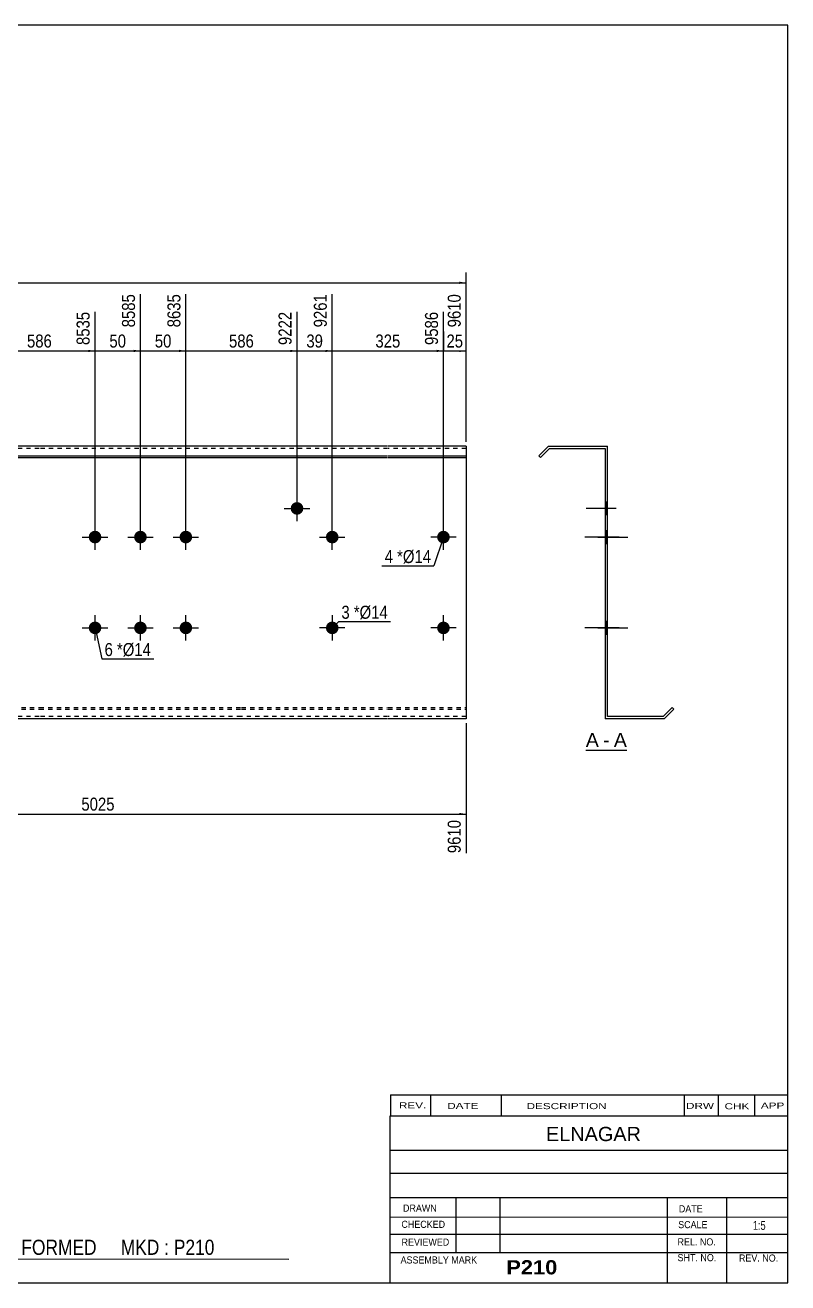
# Model space of a CAD drawing. Header units: millimetres. Extents: x -71 to 331, y -154 to 123.
# Drawn here: x 163.3 to 331.2, y -154.2 to 122.8 of the extents above; entities that cross this region are included whole.
import ezdxf

# ---------------------------------------------------------------- set-up
doc = ezdxf.new("R2010")
doc.units = ezdxf.units.MM
doc.linetypes.add('DXK_LINE_DOT1', pattern=[1.8814, 0.9407, -0.9407])
doc.styles.add('Arial', font='ARIAL.TTF', dxfattribs={"height": 0.2})
doc.styles.add('Arial Bold', font='ARIALBD.TTF', dxfattribs={"height": 0.2})
doc.styles.add('Arial Narrow', font='ARIALN.TTF', dxfattribs={"height": 0.2})

# ---------------------------------------------------------------- blocks, each defined once
blk = doc.blocks.new('Unknown-627190976-1924')
at = {"color": 5, "linetype": 'Continuous'}
for p, q in [((331.25, 122.75), (-68.75, 122.75)), ((-68.75, 122.75), (-68.75, -154.25)), ((331.25, -154.25), (331.25, 122.75)), ((-68.75, -154.25), (331.25, -154.25))]:
    blk.add_line(p, q, dxfattribs=at)
at = {"color": 174, "linetype": 'Continuous', "style": 'Arial'}
blk.add_text('Tekla structures', height=1.9102, rotation=90, dxfattribs=at).set_placement((-69.25, -153.75))
blk = doc.blocks.new('Unknown-627190976-12 - 1238')
at = {"color": 7, "linetype": 'Continuous'}
blk.add_line((286.76, -36.95), (295.79, -36.95), dxfattribs=at)
at = {"color": 0, "linetype": 'Continuous'}
blk.add_wipeout([(289.6, -36.2), (289.6, -33), (286.76, -33), (286.76, -36.2)], dxfattribs=at)
blk.add_wipeout([(291.98, -36.2), (291.98, -33), (290.56, -33), (290.56, -36.2)], dxfattribs=at)
at = {"color": 96, "linetype": 'Continuous', "style": 'Arial'}
blk.add_text('A', height=3.06, dxfattribs=at).set_placement((286.76, -36.2))
at = {"color": 0, "linetype": 'Continuous'}
blk.add_wipeout([(295.79, -36.2), (295.79, -33), (292.94, -33), (292.94, -36.2)], dxfattribs=at)
at = {"color": 96, "linetype": 'Continuous', "style": 'Arial'}
for s, p in [('A', (292.94, -36.2)), ('-', (290.56, -36.2))]:
    blk.add_text(s, height=3.06, dxfattribs=at).set_placement(p)
blk = doc.blocks.new('Part-627190976-1218 - 1203')
at = {"color": 2, "linetype": 'Continuous'}
for p, q in [((0, -30), (0, 30)), ((10, 30), (0, 30)), ((0, 27.88), (10, 27.88)), ((54.49, 30), (10.1, 30)), ((10.1, 27.88), (54.49, 27.88)), ((86.74, 30), (54.59, 30)), ((54.59, 27.88), (86.74, 27.88)), ((109.64, 30), (86.84, 30)), ((86.84, 27.88), (109.64, 27.88)), ((134.13, 30), (109.74, 30)), ((109.74, 27.88), (134.13, 27.88)), ((166.37, 30), (134.23, 30)), ((134.23, 27.88), (166.37, 27.88)), ((210.86, 30), (166.47, 30)), ((166.47, 27.88), (210.86, 27.88)), ((243.11, 30), (210.96, 30)), ((210.96, 27.88), (243.11, 27.88)), ((260.4, 30), (243.21, 30)), ((243.21, 27.88), (260.4, 27.88)), ((260.4, 30), (260.4, 27.88)), ((260.4, 27.88), (260.4, -30)), ((0, 27.53), (10, 27.53)), ((10.1, 27.53), (54.49, 27.53)), ((54.59, 27.53), (86.74, 27.53)), ((86.84, 27.53), (109.64, 27.53)), ((109.74, 27.53), (134.13, 27.53)), ((134.23, 27.53), (166.37, 27.53)), ((166.47, 27.53), (210.86, 27.53)), ((210.96, 27.53), (243.11, 27.53)), ((243.21, 27.53), (260.4, 27.53)), ((10, -30), (0, -30)), ((54.49, -30), (10.1, -30)), ((86.74, -30), (54.59, -30)), ((109.64, -30), (86.84, -30)), ((134.13, -30), (109.74, -30)), ((166.37, -30), (134.23, -30)), ((210.86, -30), (166.47, -30)), ((243.11, -30), (210.96, -30)), ((260.4, -30), (243.21, -30))]:
    blk.add_line(p, q, dxfattribs=at)
at = {"color": 7, "linetype": 'DXK_LINE_DOT1'}
for p, q in [((10, 29.5), (0, 29.5)), ((54.49, 29.5), (10.1, 29.5)), ((86.74, 29.5), (54.59, 29.5)), ((109.64, 29.5), (86.84, 29.5)), ((134.13, 29.5), (109.74, 29.5)), ((166.37, 29.5), (134.23, 29.5)), ((210.86, 29.5), (166.47, 29.5)), ((243.11, 29.5), (210.96, 29.5)), ((260.4, 29.5), (243.21, 29.5)), ((0, -27.53), (10, -27.53)), ((10.1, -27.53), (54.49, -27.53)), ((54.59, -27.53), (86.74, -27.53)), ((86.84, -27.53), (109.64, -27.53)), ((109.74, -27.53), (134.13, -27.53)), ((134.23, -27.53), (166.37, -27.53)), ((166.47, -27.53), (210.86, -27.53)), ((210.96, -27.53), (243.11, -27.53)), ((243.21, -27.53), (260.4, -27.53)), ((0, -27.88), (10, -27.88)), ((10, -29.5), (0, -29.5)), ((10.1, -27.88), (54.49, -27.88)), ((54.49, -29.5), (10.1, -29.5)), ((54.59, -27.88), (86.74, -27.88)), ((86.74, -29.5), (54.59, -29.5)), ((86.84, -27.88), (109.64, -27.88)), ((109.64, -29.5), (86.84, -29.5)), ((109.74, -27.88), (134.13, -27.88)), ((134.13, -29.5), (109.74, -29.5)), ((134.23, -27.88), (166.37, -27.88)), ((166.37, -29.5), (134.23, -29.5)), ((166.47, -27.88), (210.86, -27.88)), ((210.86, -29.5), (166.47, -29.5)), ((210.96, -27.88), (243.11, -27.88)), ((243.11, -29.5), (210.96, -29.5)), ((243.21, -27.88), (260.4, -27.88)), ((260.4, -29.5), (243.21, -29.5))]:
    blk.add_line(p, q, dxfattribs=at)
blk = doc.blocks.new('Bolt-627190976-1219 - 1203')
at = {"linetype": 'Continuous'}
for points in [[(177.27, 10, -1), (180.07, 10, -1)], [(187.27, 10, -1), (190.07, 10, -1)], [(197.27, 10, -1), (200.07, 10, -1)], [(177.27, -10, -1), (180.07, -10, -1)], [(187.27, -10, -1), (190.07, -10, -1)], [(197.27, -10, -1), (200.07, -10, -1)]]:
    blk.add_hatch(color=3, dxfattribs=at).paths.add_polyline_path(points)
at = {"color": 3, "linetype": 'Continuous'}
for p, q in [((178.67, 7.2), (178.67, 12.8)), ((188.67, 7.2), (188.67, 12.8)), ((198.67, 7.2), (198.67, 12.8)), ((175.87, 10), (181.47, 10)), ((185.87, 10), (191.47, 10)), ((195.87, 10), (201.47, 10)), ((178.67, -12.8), (178.67, -7.2)), ((188.67, -12.8), (188.67, -7.2)), ((198.67, -12.8), (198.67, -7.2)), ((175.87, -10), (181.47, -10)), ((185.87, -10), (191.47, -10)), ((195.87, -10), (201.47, -10))]:
    blk.add_line(p, q, dxfattribs=at)
blk = doc.blocks.new('Bolt-627190976-1221 - 1203')
at = {"linetype": 'Continuous'}
blk.add_hatch(color=3, dxfattribs=at).paths.add_polyline_path([(221.75, 16.31, -1), (224.55, 16.31, -1)])
at = {"color": 3, "linetype": 'Continuous'}
for p, q in [((223.15, 13.51), (223.15, 19.11)), ((220.35, 16.31), (225.95, 16.31))]:
    blk.add_line(p, q, dxfattribs=at)
blk = doc.blocks.new('Bolt-627190976-1229 - 1203')
at = {"linetype": 'Continuous'}
blk.add_hatch(color=3, dxfattribs=at).paths.add_polyline_path([(229.51, 10, -1), (232.31, 10, -1)])
at = {"color": 3, "linetype": 'Continuous'}
for p, q in [((230.91, 7.2), (230.91, 12.8)), ((228.11, 10), (233.71, 10))]:
    blk.add_line(p, q, dxfattribs=at)
blk = doc.blocks.new('Bolt-627190976-1230 - 1203')
at = {"linetype": 'Continuous'}
blk.add_hatch(color=3, dxfattribs=at).paths.add_polyline_path([(232.31, -10, -1), (229.51, -10, -1)])
at = {"color": 3, "linetype": 'Continuous'}
for p, q in [((230.91, -7.2), (230.91, -12.8)), ((233.71, -10), (228.11, -10))]:
    blk.add_line(p, q, dxfattribs=at)
blk = doc.blocks.new('Bolt-627190976-1231 - 1203')
at = {"linetype": 'Continuous'}
for points in [[(120.53, 10, -1), (123.33, 10, -1)], [(254, 10, -1), (256.8, 10, -1)]]:
    blk.add_hatch(color=3, dxfattribs=at).paths.add_polyline_path(points)
at = {"color": 3, "linetype": 'Continuous'}
for p, q in [((121.93, 7.2), (121.93, 12.8)), ((255.4, 7.2), (255.4, 12.8)), ((124.73, 10), (119.13, 10)), ((258.2, 10), (252.6, 10))]:
    blk.add_line(p, q, dxfattribs=at)
blk = doc.blocks.new('Bolt-627190976-1232 - 1203')
at = {"linetype": 'Continuous'}
for points in [[(120.53, -10, -1), (123.33, -10, -1)], [(254, -10, -1), (256.8, -10, -1)]]:
    blk.add_hatch(color=3, dxfattribs=at).paths.add_polyline_path(points)
at = {"color": 3, "linetype": 'Continuous'}
for p, q in [((121.93, -12.8), (121.93, -7.2)), ((255.4, -12.8), (255.4, -7.2)), ((124.73, -10), (119.13, -10)), ((258.2, -10), (252.6, -10))]:
    blk.add_line(p, q, dxfattribs=at)
blk = doc.blocks.new('Part-627190976-1240 - 1238')
at = {"color": 2, "linetype": 'Continuous'}
for p, q in [((278.52, 30), (276.4, 27.88)), ((276.4, 27.88), (276.76, 27.53)), ((276.76, 27.53), (278.73, 29.5)), ((278.52, 30), (291.52, 30)), ((278.73, 29.5), (291.02, 29.5)), ((291.02, 29.5), (291.02, -30)), ((291.52, -29.5), (291.52, 30)), ((305.79, -27.53), (303.82, -29.5)), ((306.14, -27.88), (305.79, -27.53)), ((304.02, -30), (291.02, -30)), ((303.82, -29.5), (291.52, -29.5)), ((304.02, -30), (306.14, -27.88))]:
    blk.add_line(p, q, dxfattribs=at)
blk = doc.blocks.new('Bolt-627190976-1241 - 1238')
at = {"linetype": 'Continuous'}
for points in [[(291.02, 11.4), (291.02, 8.6), (291.52, 8.6), (291.52, 11.4)], [(291.02, 11.4), (291.02, 8.6), (291.52, 8.6), (291.52, 11.4)], [(291.02, 11.4), (291.02, 8.6), (291.52, 8.6), (291.52, 11.4)], [(291.02, -8.6), (291.02, -11.4), (291.52, -11.4), (291.52, -8.6)], [(291.02, -8.6), (291.02, -11.4), (291.52, -11.4), (291.52, -8.6)], [(291.02, -8.6), (291.02, -11.4), (291.52, -11.4), (291.52, -8.6)]]:
    blk.add_hatch(color=3, dxfattribs=at).paths.add_polyline_path(points)
at = {"color": 3, "linetype": 'Continuous'}
for p, q in [((291.52, 11.4), (291.02, 11.4)), ((291.52, 11.4), (291.02, 11.4)), ((291.52, 11.4), (291.02, 11.4)), ((294.12, 10), (286.52, 10)), ((294.12, 10), (286.52, 10)), ((294.12, 10), (286.52, 10)), ((291.52, 8.6), (291.02, 8.6)), ((291.52, 8.6), (291.02, 8.6)), ((291.52, 8.6), (291.02, 8.6)), ((294.12, -10), (286.52, -10)), ((294.12, -10), (286.52, -10)), ((294.12, -10), (286.52, -10)), ((291.52, -8.6), (291.02, -8.6)), ((291.52, -8.6), (291.02, -8.6)), ((291.52, -8.6), (291.02, -8.6)), ((291.52, -11.4), (291.02, -11.4)), ((291.52, -11.4), (291.02, -11.4)), ((291.52, -11.4), (291.02, -11.4))]:
    blk.add_line(p, q, dxfattribs=at)
blk = doc.blocks.new('Bolt-627190976-1242 - 1238')
at = {"linetype": 'Continuous'}
blk.add_hatch(color=3, dxfattribs=at).paths.add_polyline_path([(291.02, 17.71), (291.02, 14.91), (291.52, 14.91), (291.52, 17.71)])
at = {"color": 3, "linetype": 'Continuous'}
for p, q in [((291.52, 17.71), (291.02, 17.71)), ((293.42, 16.31), (286.82, 16.31)), ((291.52, 14.91), (291.02, 14.91))]:
    blk.add_line(p, q, dxfattribs=at)
blk = doc.blocks.new('Bolt-627190976-1243 - 1238')
at = {"linetype": 'Continuous'}
blk.add_hatch(color=3, dxfattribs=at).paths.add_polyline_path([(291.02, 17.71), (291.02, 14.91), (291.52, 14.91), (291.52, 17.71)])
at = {"color": 3, "linetype": 'Continuous'}
for p, q in [((291.52, 17.71), (291.02, 17.71)), ((293.42, 16.31), (286.82, 16.31)), ((291.52, 14.91), (291.02, 14.91))]:
    blk.add_line(p, q, dxfattribs=at)
blk = doc.blocks.new('Bolt-627190976-1244 - 1238')
at = {"linetype": 'Continuous'}
blk.add_hatch(color=3, dxfattribs=at).paths.add_polyline_path([(291.52, -11.4), (291.52, -8.6), (291.02, -8.6), (291.02, -11.4)])
at = {"color": 3, "linetype": 'Continuous'}
for p, q in [((291.52, -8.6), (291.02, -8.6)), ((293.12, -10), (291.02, -10)), ((291.52, -11.4), (291.02, -11.4))]:
    blk.add_line(p, q, dxfattribs=at)
blk = doc.blocks.new('Bolt-627190976-1245 - 1238')
at = {"linetype": 'Continuous'}
blk.add_hatch(color=3, dxfattribs=at).paths.add_polyline_path([(291.02, 11.4), (291.02, 8.6), (291.52, 8.6), (291.52, 11.4)])
at = {"color": 3, "linetype": 'Continuous'}
for p, q in [((291.52, 11.4), (291.02, 11.4)), ((293.42, 10), (286.82, 10)), ((291.52, 8.6), (291.02, 8.6))]:
    blk.add_line(p, q, dxfattribs=at)
blk = doc.blocks.new('Bolt-627190976-1246 - 1238')
at = {"linetype": 'Continuous'}
for points in [[(291.02, 11.4), (291.02, 8.6), (291.52, 8.6), (291.52, 11.4)], [(291.02, 11.4), (291.02, 8.6), (291.52, 8.6), (291.52, 11.4)], [(291.02, 11.4), (291.02, 8.6), (291.52, 8.6), (291.52, 11.4)], [(291.02, -8.6), (291.02, -11.4), (291.52, -11.4), (291.52, -8.6)], [(291.02, -8.6), (291.02, -11.4), (291.52, -11.4), (291.52, -8.6)], [(291.02, -8.6), (291.02, -11.4), (291.52, -11.4), (291.52, -8.6)]]:
    blk.add_hatch(color=3, dxfattribs=at).paths.add_polyline_path(points)
at = {"color": 3, "linetype": 'Continuous'}
for p, q in [((291.52, 11.4), (291.02, 11.4)), ((291.52, 11.4), (291.02, 11.4)), ((291.52, 11.4), (291.02, 11.4)), ((294.12, 10), (286.52, 10)), ((294.12, 10), (286.52, 10)), ((294.12, 10), (286.52, 10)), ((291.52, 8.6), (291.02, 8.6)), ((291.52, 8.6), (291.02, 8.6)), ((291.52, 8.6), (291.02, 8.6)), ((294.12, -10), (286.52, -10)), ((294.12, -10), (286.52, -10)), ((294.12, -10), (286.52, -10)), ((291.52, -8.6), (291.02, -8.6)), ((291.52, -8.6), (291.02, -8.6)), ((291.52, -8.6), (291.02, -8.6)), ((291.52, -11.4), (291.02, -11.4)), ((291.52, -11.4), (291.02, -11.4)), ((291.52, -11.4), (291.02, -11.4))]:
    blk.add_line(p, q, dxfattribs=at)
blk = doc.blocks.new('Bolt-627190976-1247 - 1238')
at = {"linetype": 'Continuous'}
blk.add_hatch(color=3, dxfattribs=at).paths.add_polyline_path([(291.02, 17.71), (291.02, 14.91), (291.52, 14.91), (291.52, 17.71)])
at = {"color": 3, "linetype": 'Continuous'}
for p, q in [((291.52, 17.71), (291.02, 17.71)), ((293.42, 16.31), (286.82, 16.31)), ((291.52, 14.91), (291.02, 14.91))]:
    blk.add_line(p, q, dxfattribs=at)
blk = doc.blocks.new('Bolt-627190976-1248 - 1238')
at = {"linetype": 'Continuous'}
for points in [[(291.52, 8.6), (291.52, 11.4), (291.02, 11.4), (291.02, 8.6)], [(291.52, -11.4), (291.52, -8.6), (291.02, -8.6), (291.02, -11.4)]]:
    blk.add_hatch(color=3, dxfattribs=at).paths.add_polyline_path(points)
at = {"color": 3, "linetype": 'Continuous'}
for p, q in [((291.52, 11.4), (291.02, 11.4)), ((291.52, 10), (287.02, 10)), ((291.52, 8.6), (291.02, 8.6)), ((291.52, -10), (287.02, -10)), ((291.52, -8.6), (291.02, -8.6)), ((291.52, -11.4), (291.02, -11.4))]:
    blk.add_line(p, q, dxfattribs=at)
blk = doc.blocks.new('Bolt-627190976-1249 - 1238')
at = {"linetype": 'Continuous'}
blk.add_hatch(color=3, dxfattribs=at).paths.add_polyline_path([(291.02, 11.4), (291.02, 8.6), (291.52, 8.6), (291.52, 11.4)])
at = {"color": 3, "linetype": 'Continuous'}
for p, q in [((291.52, 11.4), (291.02, 11.4)), ((293.42, 10), (286.82, 10)), ((291.52, 8.6), (291.02, 8.6))]:
    blk.add_line(p, q, dxfattribs=at)
blk = doc.blocks.new('Bolt-627190976-1250 - 1238')
at = {"linetype": 'Continuous'}
blk.add_hatch(color=3, dxfattribs=at).paths.add_polyline_path([(291.52, -11.4), (291.52, -8.6), (291.02, -8.6), (291.02, -11.4)])
at = {"color": 3, "linetype": 'Continuous'}
for p, q in [((291.52, -8.6), (291.02, -8.6)), ((293.12, -10), (291.02, -10)), ((291.52, -11.4), (291.02, -11.4))]:
    blk.add_line(p, q, dxfattribs=at)
blk = doc.blocks.new('Bolt-627190976-1251 - 1238')
at = {"linetype": 'Continuous'}
blk.add_hatch(color=3, dxfattribs=at).paths.add_polyline_path([(291.02, 11.4), (291.02, 8.6), (291.52, 8.6), (291.52, 11.4)])
at = {"color": 3, "linetype": 'Continuous'}
for p, q in [((291.52, 11.4), (291.02, 11.4)), ((293.42, 10), (286.82, 10)), ((291.52, 8.6), (291.02, 8.6))]:
    blk.add_line(p, q, dxfattribs=at)
blk = doc.blocks.new('Bolt-627190976-1252 - 1238')
at = {"linetype": 'Continuous'}
blk.add_hatch(color=3, dxfattribs=at).paths.add_polyline_path([(291.52, -11.4), (291.52, -8.6), (291.02, -8.6), (291.02, -11.4)])
at = {"color": 3, "linetype": 'Continuous'}
for p, q in [((291.52, -8.6), (291.02, -8.6)), ((293.12, -10), (291.02, -10)), ((291.52, -11.4), (291.02, -11.4))]:
    blk.add_line(p, q, dxfattribs=at)
blk = doc.blocks.new('Bolt-627190976-1253 - 1238')
at = {"linetype": 'Continuous'}
blk.add_hatch(color=3, dxfattribs=at).paths.add_polyline_path([(291.02, 11.4), (291.02, 8.6), (291.52, 8.6), (291.52, 11.4)])
blk.add_hatch(color=3, dxfattribs=at).paths.add_polyline_path([(291.02, 11.4), (291.02, 8.6), (291.52, 8.6), (291.52, 11.4)])
at = {"color": 3, "linetype": 'Continuous'}
for p, q in [((291.02, 11.4), (291.52, 11.4)), ((291.02, 11.4), (291.52, 11.4)), ((289.42, 10), (296.02, 10)), ((289.42, 10), (296.02, 10)), ((291.02, 8.6), (291.52, 8.6)), ((291.02, 8.6), (291.52, 8.6))]:
    blk.add_line(p, q, dxfattribs=at)
blk = doc.blocks.new('Bolt-627190976-1254 - 1238')
at = {"linetype": 'Continuous'}
blk.add_hatch(color=3, dxfattribs=at).paths.add_polyline_path([(291.02, -8.6), (291.02, -11.4), (291.52, -11.4), (291.52, -8.6)])
blk.add_hatch(color=3, dxfattribs=at).paths.add_polyline_path([(291.02, -8.6), (291.02, -11.4), (291.52, -11.4), (291.52, -8.6)])
at = {"color": 3, "linetype": 'Continuous'}
for p, q in [((289.42, -10), (296.02, -10)), ((289.42, -10), (296.02, -10)), ((291.02, -8.6), (291.52, -8.6)), ((291.02, -8.6), (291.52, -8.6)), ((291.02, -11.4), (291.52, -11.4)), ((291.02, -11.4), (291.52, -11.4))]:
    blk.add_line(p, q, dxfattribs=at)
blk = doc.blocks.new('StraightDimension-627190976-1270 - 1203')
at = {"linetype": 'Continuous'}
blk.add_hatch(color=7, dxfattribs=at).paths.add_polyline_path([(229.41, 51.25), (230.91, 51), (229.41, 50.75)])
at = {"color": 7, "linetype": 'Continuous'}
for p, q in [((230.91, 11), (230.91, 63.51)), ((223.15, 17.31), (223.15, 59.61)), ((223.15, 51), (230.91, 51))]:
    blk.add_line(p, q, dxfattribs=at)
at = {"color": 0}
blk.add_wipeout([(229.46, 51.15), (229.46, 55.35), (224.61, 55.35), (224.61, 51.15)], dxfattribs=at)
at = {"color": 0, "linetype": 'Continuous'}
blk.add_wipeout([(230.31, 64.11), (226.11, 64.11), (226.11, 55.6), (230.31, 55.6)], dxfattribs=at)
at = {"color": 3, "linetype": 'Continuous', "style": 'Arial Narrow'}
blk.add_text('9261', height=2.863, rotation=90.0002, dxfattribs=at).set_placement((229.71, 56.2))
at = {"color": 3, "style": 'Arial Narrow'}
blk.add_text('39', height=2.863, dxfattribs=at).set_placement((225.21, 51.75))
blk = doc.blocks.new('StraightDimension-627190976-1268 - 1203')
at = {"linetype": 'Continuous'}
blk.add_hatch(color=7, dxfattribs=at).paths.add_polyline_path([(258.9, 51.25), (260.4, 51), (258.9, 50.75)])
at = {"color": 7, "linetype": 'Continuous'}
for p, q in [((260.4, 31), (260.4, 63.51)), ((255.4, 11), (255.4, 59.61)), ((255.4, 51), (260.4, 51))]:
    blk.add_line(p, q, dxfattribs=at)
at = {"color": 0}
blk.add_wipeout([(260.33, 51.15), (260.33, 55.35), (255.47, 55.35), (255.47, 51.15)], dxfattribs=at)
at = {"color": 0, "linetype": 'Continuous'}
blk.add_wipeout([(259.8, 64.11), (255.6, 64.11), (255.6, 55.6), (259.8, 55.6)], dxfattribs=at)
at = {"color": 3, "linetype": 'Continuous', "style": 'Arial Narrow'}
blk.add_text('9610', height=2.863, rotation=90.0002, dxfattribs=at).set_placement((259.2, 56.2))
at = {"color": 3, "style": 'Arial Narrow'}
blk.add_text('25', height=2.863, dxfattribs=at).set_placement((256.07, 51.75))
blk = doc.blocks.new('StraightDimension-627190976-1269 - 1203')
at = {"linetype": 'Continuous'}
blk.add_hatch(color=7, dxfattribs=at).paths.add_polyline_path([(253.9, 51.25), (255.4, 51), (253.9, 50.75)])
at = {"color": 7, "linetype": 'Continuous'}
for p, q in [((230.91, 11), (230.91, 63.51)), ((255.4, 11), (255.4, 59.61)), ((230.91, 51), (255.4, 51))]:
    blk.add_line(p, q, dxfattribs=at)
at = {"color": 0, "linetype": 'Continuous'}
blk.add_wipeout([(254.8, 60.21), (250.6, 60.21), (250.6, 51.7), (254.8, 51.7)], dxfattribs=at)
at = {"color": 0}
blk.add_wipeout([(246.5, 51.15), (246.5, 55.35), (239.82, 55.35), (239.82, 51.15)], dxfattribs=at)
at = {"color": 3, "linetype": 'Continuous', "style": 'Arial Narrow'}
blk.add_text('9586', height=2.863, rotation=90.0002, dxfattribs=at).set_placement((254.2, 52.3))
at = {"color": 3, "style": 'Arial Narrow'}
blk.add_text('325', height=2.863, dxfattribs=at).set_placement((240.42, 51.75))
blk = doc.blocks.new('StraightDimension-627190976-1271 - 1203')
at = {"linetype": 'Continuous'}
blk.add_hatch(color=7, dxfattribs=at).paths.add_polyline_path([(221.65, 51.25), (223.15, 51), (221.65, 50.75)])
at = {"color": 7, "linetype": 'Continuous'}
for p, q in [((198.67, 11), (198.67, 63.51)), ((223.15, 17.31), (223.15, 59.61)), ((198.67, 51), (223.15, 51))]:
    blk.add_line(p, q, dxfattribs=at)
at = {"color": 0, "linetype": 'Continuous'}
blk.add_wipeout([(222.55, 60.21), (218.35, 60.21), (218.35, 51.7), (222.55, 51.7)], dxfattribs=at)
at = {"color": 0}
blk.add_wipeout([(214.25, 51.15), (214.25, 55.35), (207.57, 55.35), (207.57, 51.15)], dxfattribs=at)
at = {"color": 3, "linetype": 'Continuous', "style": 'Arial Narrow'}
blk.add_text('9222', height=2.863, rotation=90.0002, dxfattribs=at).set_placement((221.95, 52.3))
at = {"color": 3, "style": 'Arial Narrow'}
blk.add_text('586', height=2.863, dxfattribs=at).set_placement((208.17, 51.75))
blk = doc.blocks.new('StraightDimension-627190976-1272 - 1203')
at = {"linetype": 'Continuous'}
blk.add_hatch(color=7, dxfattribs=at).paths.add_polyline_path([(197.17, 51.25), (198.67, 51), (197.17, 50.75)])
at = {"color": 7, "linetype": 'Continuous'}
for p, q in [((188.67, 11), (188.67, 63.51)), ((198.67, 11), (198.67, 63.51)), ((188.67, 51), (198.67, 51))]:
    blk.add_line(p, q, dxfattribs=at)
at = {"color": 0}
blk.add_wipeout([(196.09, 51.15), (196.09, 55.35), (191.24, 55.35), (191.24, 51.15)], dxfattribs=at)
at = {"color": 0, "linetype": 'Continuous'}
blk.add_wipeout([(198.07, 64.11), (193.87, 64.11), (193.87, 55.6), (198.07, 55.6)], dxfattribs=at)
at = {"color": 3, "linetype": 'Continuous', "style": 'Arial Narrow'}
blk.add_text('8635', height=2.863, rotation=90.0002, dxfattribs=at).set_placement((197.47, 56.2))
at = {"color": 3, "style": 'Arial Narrow'}
blk.add_text('50', height=2.863, dxfattribs=at).set_placement((191.84, 51.75))
blk = doc.blocks.new('StraightDimension-627190976-1273 - 1203')
at = {"linetype": 'Continuous'}
blk.add_hatch(color=7, dxfattribs=at).paths.add_polyline_path([(187.17, 51.25), (188.67, 51), (187.17, 50.75)])
at = {"color": 7, "linetype": 'Continuous'}
for p, q in [((188.67, 11), (188.67, 63.51)), ((178.67, 11), (178.67, 59.61)), ((178.67, 51), (188.67, 51))]:
    blk.add_line(p, q, dxfattribs=at)
at = {"color": 0}
blk.add_wipeout([(186.09, 51.15), (186.09, 55.35), (181.24, 55.35), (181.24, 51.15)], dxfattribs=at)
at = {"color": 0, "linetype": 'Continuous'}
blk.add_wipeout([(188.07, 64.11), (183.87, 64.11), (183.87, 55.6), (188.07, 55.6)], dxfattribs=at)
at = {"color": 3, "linetype": 'Continuous', "style": 'Arial Narrow'}
blk.add_text('8585', height=2.863, rotation=90.0002, dxfattribs=at).set_placement((187.47, 56.2))
at = {"color": 3, "style": 'Arial Narrow'}
blk.add_text('50', height=2.863, dxfattribs=at).set_placement((181.84, 51.75))
blk = doc.blocks.new('StraightDimension-627190976-1274 - 1203')
at = {"linetype": 'Continuous'}
blk.add_hatch(color=7, dxfattribs=at).paths.add_polyline_path([(177.17, 51.25), (178.67, 51), (177.17, 50.75)])
at = {"color": 7, "linetype": 'Continuous'}
for p, q in [((154.18, 17.31), (154.18, 63.51)), ((178.67, 11), (178.67, 59.61)), ((154.18, 51), (178.67, 51))]:
    blk.add_line(p, q, dxfattribs=at)
at = {"color": 0, "linetype": 'Continuous'}
blk.add_wipeout([(178.07, 60.21), (173.87, 60.21), (173.87, 51.7), (178.07, 51.7)], dxfattribs=at)
at = {"color": 0}
blk.add_wipeout([(169.76, 51.15), (169.76, 55.35), (163.08, 55.35), (163.08, 51.15)], dxfattribs=at)
at = {"color": 3, "linetype": 'Continuous', "style": 'Arial Narrow'}
blk.add_text('8535', height=2.863, rotation=90.0002, dxfattribs=at).set_placement((177.47, 52.3))
at = {"color": 3, "style": 'Arial Narrow'}
blk.add_text('586', height=2.863, dxfattribs=at).set_placement((163.68, 51.75))
blk = doc.blocks.new('StraightDimension-627190976-1325 - 1203')
at = {"linetype": 'Continuous'}
blk.add_hatch(color=7, dxfattribs=at).paths.add_polyline_path([(258.9, -50.75), (260.4, -51), (258.9, -51.25)])
at = {"color": 7, "linetype": 'Continuous'}
for p, q in [((98.24, -11), (98.24, -59.61)), ((260.4, -31), (260.4, -59.61)), ((98.24, -51), (260.4, -51))]:
    blk.add_line(p, q, dxfattribs=at)
at = {"color": 0}
blk.add_wipeout([(183.58, -50.85), (183.58, -46.65), (175.06, -46.65), (175.06, -50.85)], dxfattribs=at)
at = {"color": 0, "linetype": 'Continuous'}
blk.add_wipeout([(259.8, -51.7), (255.6, -51.7), (255.6, -60.21), (259.8, -60.21)], dxfattribs=at)
at = {"color": 3, "style": 'Arial Narrow'}
blk.add_text('5025', height=2.863, dxfattribs=at).set_placement((175.66, -50.25))
at = {"color": 3, "linetype": 'Continuous', "style": 'Arial Narrow'}
blk.add_text('9610', height=2.863, rotation=90.0002, dxfattribs=at).set_placement((259.2, -59.61))
blk = doc.blocks.new('StraightDimension-627190976-1383 - 1203')
at = {"linetype": 'Continuous'}
for points in [[(1.5, 65.75), (0, 66), (1.5, 66.25)], [(258.9, 66.25), (260.4, 66), (258.9, 65.75)]]:
    blk.add_hatch(color=7, dxfattribs=at).paths.add_polyline_path(points)
at = {"color": 7, "linetype": 'Continuous'}
for p, q in [((0, 31), (0, 68.25)), ((260.4, 31), (260.4, 68.25)), ((0, 66), (260.4, 66))]:
    blk.add_line(p, q, dxfattribs=at)
at = {"color": 0}
blk.add_wipeout([(134.46, 66.15), (134.46, 70.35), (125.94, 70.35), (125.94, 66.15)], dxfattribs=at)
at = {"color": 3, "style": 'Arial Narrow'}
blk.add_text('9610', height=2.863, dxfattribs=at).set_placement((126.54, 66.75))
blk = doc.blocks.new('CBS_CALLOFF-627190976-1950')
at = {"color": 7, "linetype": 'Continuous'}
blk.add_line((105.13, -148.98), (221.36, -149), dxfattribs=at)
at = {"color": 3, "linetype": 'Continuous', "style": 'Arial Narrow'}
blk.add_text('QTY= 1 Nos.      COLD FORMED     MKD : P210', height=3.3405, dxfattribs=at).set_placement((122.13, -148.09))
blk = doc.blocks.new('CBS_NAME_BLOG-627190976-1951')
at = {"color": 7, "linetype": 'Continuous'}
for p, q in [((243.66, -117.5), (331.18, -117.5)), ((243.66, -154.21), (243.66, -117.5)), ((243.66, -125.04), (331.18, -125.04)), ((243.73, -130.09), (331.25, -130.09)), ((243.66, -135.46), (331.18, -135.46)), ((258.18, -147.57), (258.18, -135.47)), ((267.87, -147.54), (267.87, -135.47)), ((304.78, -154.21), (304.78, -135.48)), ((317.83, -154.21), (317.83, -135.47)), ((243.67, -139.76), (331.25, -139.74)), ((243.66, -143.51), (331.18, -143.51)), ((243.66, -147.55), (331.18, -147.55)), ((243.66, -154.25), (331.25, -154.25))]:
    blk.add_line(p, q, dxfattribs=at)
at = {"color": 3, "linetype": 'Continuous', "style": 'Arial'}
blk.add_text('ELNAGAR', height=3.133, dxfattribs=at).set_placement((277.98, -123.03))
at = {"color": 3, "linetype": 'Continuous'}
for s, height, style, width, p in [('DRAWN', 1.566, 'Arial', 0.9, (246.49, -138.57)), ('DATE', 1.566, 'Arial', 0.9, (307.25, -138.73)), ('CHECKED', 1.566, 'Arial', 0.9, (246.14, -142.14)), ('SCALE', 1.566, 'Arial', 0.9, (307.1, -142.21)), ('1:5', 1.957, 'Arial Narrow', 0.9, (323.55, -142.57)), ('REVIEWED', 1.566, 'Arial', 0.9, (246.18, -146.06)), ('REL. NO.', 1.566, 'Arial', 0.9, (306.96, -146.01)), ('ASSEMBLY MARK', 1.5663, 'Arial', 0.9, (245.96, -149.99)), ('P210', 3.131, 'Arial Bold', 1.1, (269.24, -152.39)), ('SHT. NO.', 1.566, 'Arial', 0.9, (306.96, -149.48)), ('REV. NO.', 1.566, 'Arial', 0.9, (320.48, -149.57))]:
    blk.add_text(s, height=height, dxfattribs=dict(at, style=style, width=width)).set_placement(p)
blk = doc.blocks.new('CBS_REVISION-627190976-1952')
at = {"color": 7, "linetype": 'Continuous'}
for p, q in [((243.74, -112.87), (331.24, -112.87)), ((243.74, -112.87), (243.74, -117.5)), ((252.54, -112.87), (252.54, -117.5)), ((268.13, -112.87), (268.13, -117.44)), ((308.39, -112.87), (308.39, -117.5)), ((315.93, -112.87), (315.93, -117.5)), ((323.88, -112.87), (323.88, -117.5)), ((243.74, -117.5), (331.24, -117.5))]:
    blk.add_line(p, q, dxfattribs=at)
at = {"color": 7, "style": 'Arial Narrow', "width": 1.7}
for s, height, p in [('REV.', 1.326, (245.6, -115.82)), ('DATE', 1.326, (256.23, -115.94)), ('DESCRIPTION', 1.3257, (273.71, -115.99)), ('DRW', 1.326, (308.82, -115.93)), ('CHK', 1.326, (317.31, -116.02)), ('APP', 1.326, (325.31, -115.87))]:
    blk.add_text(s, height=height, dxfattribs=at).set_placement(p)
blk = doc.blocks.new('Mark-627190976-1419 - 1203')
at = {"color": 0}
blk.add_wipeout([(182.59, -16.2), (182.59, -13.2), (180.77, -13.2), (180.77, -16.2)], dxfattribs=at)
blk.add_wipeout([(182.59, -16.2), (182.59, -13.2), (180.77, -13.2), (180.77, -16.2)], dxfattribs=at)
at = {"color": 7, "linetype": 'Continuous'}
blk.add_line((178.67, -10), (180.17, -16.8), dxfattribs=at)
at = {"color": 0}
blk.add_wipeout([(184.77, -16.2), (184.77, -13.2), (183.49, -13.2), (183.49, -16.2)], dxfattribs=at)
blk.add_wipeout([(184.77, -16.2), (184.77, -13.2), (183.49, -13.2), (183.49, -16.2)], dxfattribs=at)
at = {"color": 3, "style": 'Arial Narrow'}
blk.add_text('6', height=2.86, dxfattribs=at).set_placement((180.77, -16.2))
at = {"color": 0}
blk.add_wipeout([(190.99, -16.2), (190.99, -13.2), (184.77, -13.2), (184.77, -16.2)], dxfattribs=at)
blk.add_wipeout([(190.99, -16.2), (190.99, -13.2), (184.77, -13.2), (184.77, -16.2)], dxfattribs=at)
at = {"color": 7, "linetype": 'Continuous'}
blk.add_line((180.17, -16.8), (191.59, -16.8), dxfattribs=at)
at = {"color": 3, "style": 'Arial Narrow'}
for s, height, p in [('*', 2.86, (183.49, -16.2)), ('Ø14', 2.863, (184.77, -16.2))]:
    blk.add_text(s, height=height, dxfattribs=at).set_placement(p)
blk = doc.blocks.new('MarkSet-627190976-1405 - 1203')
at = {"color": 0}
blk.add_wipeout([(234.76, -7.99), (234.76, -4.99), (232.93, -4.99), (232.93, -7.99)], dxfattribs=at)
blk.add_wipeout([(234.76, -7.99), (234.76, -4.99), (232.93, -4.99), (232.93, -7.99)], dxfattribs=at)
at = {"color": 7, "linetype": 'Continuous'}
blk.add_line((230.91, -10), (232.33, -8.59), dxfattribs=at)
at = {"color": 0}
blk.add_wipeout([(236.93, -7.99), (236.93, -4.99), (235.66, -4.99), (235.66, -7.99)], dxfattribs=at)
blk.add_wipeout([(236.93, -7.99), (236.93, -4.99), (235.66, -4.99), (235.66, -7.99)], dxfattribs=at)
at = {"color": 3, "style": 'Arial Narrow'}
blk.add_text('3', height=2.86, dxfattribs=at).set_placement((232.93, -7.99))
at = {"color": 0}
blk.add_wipeout([(243.15, -7.99), (243.15, -4.99), (236.93, -4.99), (236.93, -7.99)], dxfattribs=at)
blk.add_wipeout([(243.15, -7.99), (243.15, -4.99), (236.93, -4.99), (236.93, -7.99)], dxfattribs=at)
at = {"color": 7, "linetype": 'Continuous'}
blk.add_line((232.33, -8.59), (243.75, -8.59), dxfattribs=at)
at = {"color": 3, "style": 'Arial Narrow'}
for s, height, p in [('*', 2.86, (235.66, -7.99)), ('Ø14', 2.863, (236.93, -7.99))]:
    blk.add_text(s, height=height, dxfattribs=at).set_placement(p)
blk = doc.blocks.new('MarkSet-627190976-1416 - 1203')
at = {"color": 0}
blk.add_wipeout([(244.29, 4.28), (244.29, 7.28), (242.46, 7.28), (242.46, 4.28)], dxfattribs=at)
blk.add_wipeout([(244.29, 4.28), (244.29, 7.28), (242.46, 7.28), (242.46, 4.28)], dxfattribs=at)
blk.add_wipeout([(246.47, 4.28), (246.47, 7.28), (245.19, 7.28), (245.19, 4.28)], dxfattribs=at)
blk.add_wipeout([(246.47, 4.28), (246.47, 7.28), (245.19, 7.28), (245.19, 4.28)], dxfattribs=at)
at = {"color": 3, "style": 'Arial Narrow'}
blk.add_text('4', height=2.86, dxfattribs=at).set_placement((242.46, 4.28))
at = {"color": 0}
blk.add_wipeout([(252.68, 4.28), (252.68, 7.28), (246.47, 7.28), (246.47, 4.28)], dxfattribs=at)
blk.add_wipeout([(252.68, 4.28), (252.68, 7.28), (246.47, 7.28), (246.47, 4.28)], dxfattribs=at)
at = {"color": 7, "linetype": 'Continuous'}
for p in [(255.4, 10), (241.86, 3.68)]:
    blk.add_line(p, (253.28, 3.68), dxfattribs=at)
at = {"color": 3, "style": 'Arial Narrow'}
for s, height, p in [('*', 2.86, (245.19, 4.28)), ('Ø14', 2.863, (246.47, 4.28))]:
    blk.add_text(s, height=height, dxfattribs=at).set_placement(p)

msp = doc.modelspace()

# ---------------------------------------------------------------- block references
for name in ['Unknown-627190976-1924', 'Part-627190976-1218 - 1203', 'Part-627190976-1240 - 1238', 'Bolt-627190976-1221 - 1203', 'Bolt-627190976-1242 - 1238', 'Bolt-627190976-1243 - 1238', 'Bolt-627190976-1247 - 1238', 'Bolt-627190976-1231 - 1203', 'Bolt-627190976-1219 - 1203', 'Bolt-627190976-1229 - 1203', 'Bolt-627190976-1241 - 1238', 'Bolt-627190976-1246 - 1238', 'Bolt-627190976-1245 - 1238', 'Bolt-627190976-1249 - 1238', 'Bolt-627190976-1251 - 1238', 'Bolt-627190976-1248 - 1238', 'Bolt-627190976-1253 - 1238', 'Bolt-627190976-1232 - 1203', 'Bolt-627190976-1230 - 1203', 'Bolt-627190976-1254 - 1238', 'Bolt-627190976-1244 - 1238', 'Bolt-627190976-1250 - 1238', 'Bolt-627190976-1252 - 1238', 'CBS_REVISION-627190976-1952', 'CBS_NAME_BLOG-627190976-1951', 'CBS_CALLOFF-627190976-1950']:
    msp.add_blockref(name, (0, 0))

# ---------------------------------------------------------------- next in the draw order: block references
for name in ['StraightDimension-627190976-1270 - 1203', 'StraightDimension-627190976-1268 - 1203', 'StraightDimension-627190976-1325 - 1203', 'Unknown-627190976-12 - 1238']:
    msp.add_blockref(name, (0, 0))

# ---------------------------------------------------------------- next in the draw order: block references
for name in ['StraightDimension-627190976-1271 - 1203', 'StraightDimension-627190976-1269 - 1203', 'MarkSet-627190976-1405 - 1203', 'Mark-627190976-1419 - 1203']:
    msp.add_blockref(name, (0, 0))

# ---------------------------------------------------------------- next in the draw order: block references
for name in ['StraightDimension-627190976-1272 - 1203', 'MarkSet-627190976-1416 - 1203']:
    msp.add_blockref(name, (0, 0))

# ---------------------------------------------------------------- next in the draw order: block references
msp.add_blockref('StraightDimension-627190976-1273 - 1203', (0, 0))

# ---------------------------------------------------------------- next in the draw order: block references
msp.add_blockref('StraightDimension-627190976-1274 - 1203', (0, 0))

# ---------------------------------------------------------------- next in the draw order: block references
msp.add_blockref('StraightDimension-627190976-1383 - 1203', (0, 0))

doc.saveas('drawing.dxf')
